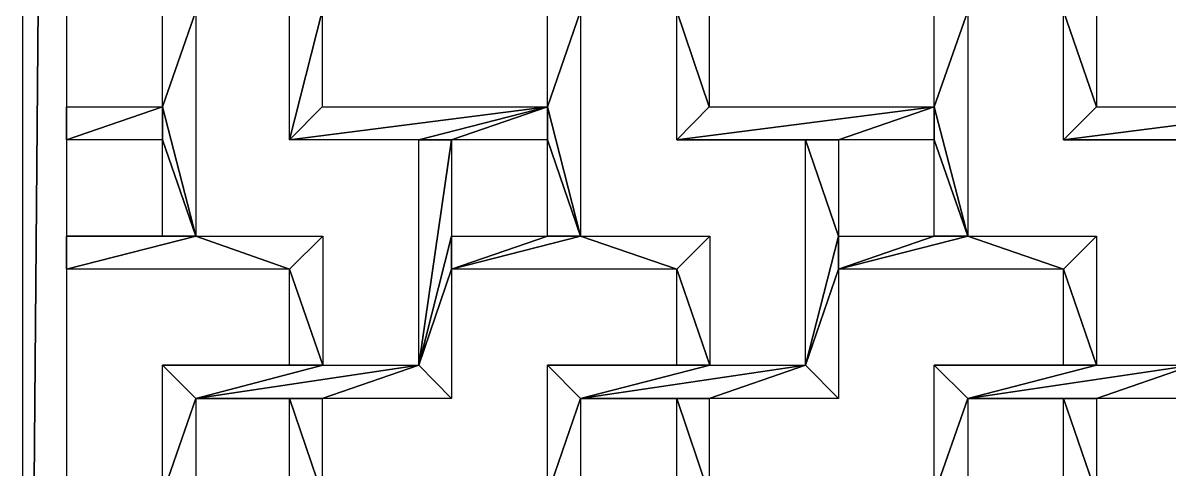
# Model space of a CAD drawing. Header units: centimetres. Extents: x -27.5 to -18.9, y -9.4 to 9.5.
# Drawn here: x -27.497 to -23.354, y -4.494 to -2.883 of the extents above; entities that cross this region are included whole.
import ezdxf

# ---------------------------------------------------------------- set-up
doc = ezdxf.new("R2010")
doc.units = ezdxf.units.CM
doc.header["$MEASUREMENT"] = 0
doc.layers.add('layer 1', color=7, linetype='Continuous')

msp = doc.modelspace()

# ---------------------------------------------------------------- linework, layer by layer
at = {"layer": 'layer 1', "color": 250}
for points in [[(-27.49687, 9.47963), (-27.49687, 9.47963), (-27.49687, -9.3973), (-27.49687, -9.3973), (-27.49687, -9.3973), (-27.49687, -9.3973), (-27.33892, 9.3217), (-27.33892, 9.3217), (-27.33892, 9.3217), (-27.33892, 9.3217), (-27.49687, 9.47963), (-27.49687, 9.47963)], [(-27.49687, 9.47963), (-27.49687, 9.47963), (-27.49687, -9.3973), (-27.49687, -9.3973), (-27.49687, -9.3973), (-27.49687, -9.3973), (-27.33892, 9.3217), (-27.33892, 9.3217), (-27.33892, 9.3217), (-27.33892, 9.3217), (-27.49687, 9.47963), (-27.49687, 9.47963)], [(-27.33892, 9.3217), (-27.33892, 9.3217), (-27.49687, -9.3973), (-27.49687, -9.3973), (-27.49687, -9.3973), (-27.49687, -9.3973), (-27.33892, -9.23937), (-27.33892, -9.23937), (-27.33892, -9.23937), (-27.33892, -9.23937), (-27.33892, 9.3217), (-27.33892, 9.3217)], [(-27.33892, 9.3217), (-27.33892, 9.3217), (-27.49687, -9.3973), (-27.49687, -9.3973), (-27.49687, -9.3973), (-27.49687, -9.3973), (-27.33892, -9.23937), (-27.33892, -9.23937), (-27.33892, -9.23937), (-27.33892, -9.23937), (-27.33892, 9.3217), (-27.33892, 9.3217)], [(-26.99262, -2.71918), (-26.99262, -2.71918), (-26.99262, -3.18648), (-26.99262, -3.18648), (-26.99262, -3.18648), (-26.99262, -3.18648), (-26.87142, -2.84033), (-26.87142, -2.84033), (-26.87142, -2.84033), (-26.87142, -2.84033), (-26.99262, -2.71918), (-26.99262, -2.71918)], [(-26.99262, -2.71918), (-26.99262, -2.71918), (-26.99262, -3.18648), (-26.99262, -3.18648), (-26.99262, -3.18648), (-26.99262, -3.18648), (-26.87142, -2.84033), (-26.87142, -2.84033), (-26.87142, -2.84033), (-26.87142, -2.84033), (-26.99262, -2.71918), (-26.99262, -2.71918)], [(-25.60105, -2.71918), (-25.60105, -2.71918), (-25.60105, -3.18648), (-25.60105, -3.18648), (-25.60105, -3.18648), (-25.60105, -3.18648), (-25.48201, -2.84033), (-25.48201, -2.84033), (-25.48201, -2.84033), (-25.48201, -2.84033), (-25.60105, -2.71918), (-25.60105, -2.71918)], [(-25.60105, -2.71918), (-25.60105, -2.71918), (-25.60105, -3.18648), (-25.60105, -3.18648), (-25.60105, -3.18648), (-25.60105, -3.18648), (-25.48201, -2.84033), (-25.48201, -2.84033), (-25.48201, -2.84033), (-25.48201, -2.84033), (-25.60105, -2.71918), (-25.60105, -2.71918)], [(-24.20296, -2.71918), (-24.20296, -2.71918), (-24.20296, -3.18648), (-24.20296, -3.18648), (-24.20296, -3.18648), (-24.20296, -3.18648), (-24.0818, -2.84033), (-24.0818, -2.84033), (-24.0818, -2.84033), (-24.0818, -2.84033), (-24.20296, -2.71918), (-24.20296, -2.71918)], [(-24.20296, -2.71918), (-24.20296, -2.71918), (-24.20296, -3.18648), (-24.20296, -3.18648), (-24.20296, -3.18648), (-24.20296, -3.18648), (-24.0818, -2.84033), (-24.0818, -2.84033), (-24.0818, -2.84033), (-24.0818, -2.84033), (-24.20296, -2.71918), (-24.20296, -2.71918)], [(-26.87142, -2.84033), (-26.87142, -2.84033), (-26.99262, -3.18648), (-26.99262, -3.18648), (-26.99262, -3.18648), (-26.99262, -3.18648), (-26.87142, -3.65374), (-26.87142, -3.65374), (-26.87142, -3.65374), (-26.87142, -3.65374), (-26.87142, -2.84033), (-26.87142, -2.84033)], [(-26.87142, -2.84033), (-26.87142, -2.84033), (-26.99262, -3.18648), (-26.99262, -3.18648), (-26.99262, -3.18648), (-26.99262, -3.18648), (-26.87142, -3.65374), (-26.87142, -3.65374), (-26.87142, -3.65374), (-26.87142, -3.65374), (-26.87142, -2.84033), (-26.87142, -2.84033)], [(-26.4148, -2.84033), (-26.4148, -2.84033), (-26.5338, -3.30543), (-26.5338, -3.30543), (-26.5338, -3.30543), (-26.5338, -3.30543), (-26.4148, -3.18648), (-26.4148, -3.18648), (-26.4148, -3.18648), (-26.4148, -3.18648), (-26.4148, -2.84033), (-26.4148, -2.84033)], [(-26.4148, -2.84033), (-26.4148, -2.84033), (-26.5338, -3.30543), (-26.5338, -3.30543), (-26.5338, -3.30543), (-26.5338, -3.30543), (-26.4148, -3.18648), (-26.4148, -3.18648), (-26.4148, -3.18648), (-26.4148, -3.18648), (-26.4148, -2.84033), (-26.4148, -2.84033)], [(-26.5338, -2.84033), (-26.5338, -2.84033), (-26.5338, -3.30543), (-26.5338, -3.30543), (-26.5338, -3.30543), (-26.5338, -3.30543), (-26.4148, -2.84033), (-26.4148, -2.84033), (-26.4148, -2.84033), (-26.4148, -2.84033), (-26.5338, -2.84033), (-26.5338, -2.84033)], [(-26.5338, -2.84033), (-26.5338, -2.84033), (-26.5338, -3.30543), (-26.5338, -3.30543), (-26.5338, -3.30543), (-26.5338, -3.30543), (-26.4148, -2.84033), (-26.4148, -2.84033), (-26.4148, -2.84033), (-26.4148, -2.84033), (-26.5338, -2.84033), (-26.5338, -2.84033)], [(-25.48201, -2.84033), (-25.48201, -2.84033), (-25.60105, -3.18648), (-25.60105, -3.18648), (-25.60105, -3.18648), (-25.60105, -3.18648), (-25.48201, -3.65374), (-25.48201, -3.65374), (-25.48201, -3.65374), (-25.48201, -3.65374), (-25.48201, -2.84033), (-25.48201, -2.84033)], [(-25.48201, -2.84033), (-25.48201, -2.84033), (-25.60105, -3.18648), (-25.60105, -3.18648), (-25.60105, -3.18648), (-25.60105, -3.18648), (-25.48201, -3.65374), (-25.48201, -3.65374), (-25.48201, -3.65374), (-25.48201, -3.65374), (-25.48201, -2.84033), (-25.48201, -2.84033)], [(-25.1336, -2.84033), (-25.1336, -2.84033), (-25.1336, -3.30543), (-25.1336, -3.30543), (-25.1336, -3.30543), (-25.1336, -3.30543), (-25.01671, -3.18648), (-25.01671, -3.18648), (-25.01671, -3.18648), (-25.01671, -3.18648), (-25.1336, -2.84033), (-25.1336, -2.84033)], [(-25.1336, -2.84033), (-25.1336, -2.84033), (-25.1336, -3.30543), (-25.1336, -3.30543), (-25.1336, -3.30543), (-25.1336, -3.30543), (-25.01671, -3.18648), (-25.01671, -3.18648), (-25.01671, -3.18648), (-25.01671, -3.18648), (-25.1336, -2.84033), (-25.1336, -2.84033)], [(-25.01671, -2.84033), (-25.01671, -2.84033), (-25.1336, -2.84033), (-25.1336, -2.84033), (-25.1336, -2.84033), (-25.1336, -2.84033), (-25.01671, -3.18648), (-25.01671, -3.18648), (-25.01671, -3.18648), (-25.01671, -3.18648), (-25.01671, -2.84033), (-25.01671, -2.84033)], [(-25.01671, -2.84033), (-25.01671, -2.84033), (-25.1336, -2.84033), (-25.1336, -2.84033), (-25.1336, -2.84033), (-25.1336, -2.84033), (-25.01671, -3.18648), (-25.01671, -3.18648), (-25.01671, -3.18648), (-25.01671, -3.18648), (-25.01671, -2.84033), (-25.01671, -2.84033)], [(-24.0818, -2.84033), (-24.0818, -2.84033), (-24.20296, -3.18648), (-24.20296, -3.18648), (-24.20296, -3.18648), (-24.20296, -3.18648), (-24.0818, -3.65374), (-24.0818, -3.65374), (-24.0818, -3.65374), (-24.0818, -3.65374), (-24.0818, -2.84033), (-24.0818, -2.84033)], [(-24.0818, -2.84033), (-24.0818, -2.84033), (-24.20296, -3.18648), (-24.20296, -3.18648), (-24.20296, -3.18648), (-24.20296, -3.18648), (-24.0818, -3.65374), (-24.0818, -3.65374), (-24.0818, -3.65374), (-24.0818, -3.65374), (-24.0818, -2.84033), (-24.0818, -2.84033)], [(-23.73551, -2.84033), (-23.73551, -2.84033), (-23.73551, -3.30543), (-23.73551, -3.30543), (-23.73551, -3.30543), (-23.73551, -3.30543), (-23.6165, -3.18648), (-23.6165, -3.18648), (-23.6165, -3.18648), (-23.6165, -3.18648), (-23.73551, -2.84033), (-23.73551, -2.84033)], [(-23.73551, -2.84033), (-23.73551, -2.84033), (-23.73551, -3.30543), (-23.73551, -3.30543), (-23.73551, -3.30543), (-23.73551, -3.30543), (-23.6165, -3.18648), (-23.6165, -3.18648), (-23.6165, -3.18648), (-23.6165, -3.18648), (-23.73551, -2.84033), (-23.73551, -2.84033)], [(-23.6165, -2.84033), (-23.6165, -2.84033), (-23.73551, -2.84033), (-23.73551, -2.84033), (-23.73551, -2.84033), (-23.73551, -2.84033), (-23.6165, -3.18648), (-23.6165, -3.18648), (-23.6165, -3.18648), (-23.6165, -3.18648), (-23.6165, -2.84033), (-23.6165, -2.84033)], [(-23.6165, -2.84033), (-23.6165, -2.84033), (-23.73551, -2.84033), (-23.73551, -2.84033), (-23.73551, -2.84033), (-23.73551, -2.84033), (-23.6165, -3.18648), (-23.6165, -3.18648), (-23.6165, -3.18648), (-23.6165, -3.18648), (-23.6165, -2.84033), (-23.6165, -2.84033)], [(-26.99262, -3.18648), (-26.99262, -3.18648), (-27.33892, -3.30543), (-27.33892, -3.30543), (-27.33892, -3.30543), (-27.33892, -3.30543), (-26.99262, -3.30543), (-26.99262, -3.30543), (-26.99262, -3.30543), (-26.99262, -3.30543), (-26.99262, -3.18648), (-26.99262, -3.18648)], [(-26.99262, -3.18648), (-26.99262, -3.18648), (-27.33892, -3.30543), (-27.33892, -3.30543), (-27.33892, -3.30543), (-27.33892, -3.30543), (-26.99262, -3.30543), (-26.99262, -3.30543), (-26.99262, -3.30543), (-26.99262, -3.30543), (-26.99262, -3.18648), (-26.99262, -3.18648)], [(-27.33892, -3.18648), (-27.33892, -3.18648), (-27.33892, -3.30543), (-27.33892, -3.30543), (-27.33892, -3.30543), (-27.33892, -3.30543), (-26.99262, -3.18648), (-26.99262, -3.18648), (-26.99262, -3.18648), (-26.99262, -3.18648), (-27.33892, -3.18648), (-27.33892, -3.18648)], [(-27.33892, -3.18648), (-27.33892, -3.18648), (-27.33892, -3.30543), (-27.33892, -3.30543), (-27.33892, -3.30543), (-27.33892, -3.30543), (-26.99262, -3.18648), (-26.99262, -3.18648), (-26.99262, -3.18648), (-26.99262, -3.18648), (-27.33892, -3.18648), (-27.33892, -3.18648)], [(-26.99262, -3.18648), (-26.99262, -3.18648), (-26.99262, -3.30543), (-26.99262, -3.30543), (-26.99262, -3.30543), (-26.99262, -3.30543), (-26.87142, -3.65374), (-26.87142, -3.65374), (-26.87142, -3.65374), (-26.87142, -3.65374), (-26.99262, -3.18648), (-26.99262, -3.18648)], [(-26.99262, -3.18648), (-26.99262, -3.18648), (-26.99262, -3.30543), (-26.99262, -3.30543), (-26.99262, -3.30543), (-26.99262, -3.30543), (-26.87142, -3.65374), (-26.87142, -3.65374), (-26.87142, -3.65374), (-26.87142, -3.65374), (-26.99262, -3.18648), (-26.99262, -3.18648)], [(-25.60105, -3.18648), (-25.60105, -3.18648), (-26.5338, -3.30543), (-26.5338, -3.30543), (-26.5338, -3.30543), (-26.5338, -3.30543), (-26.06635, -3.30543), (-26.06635, -3.30543), (-26.06635, -3.30543), (-26.06635, -3.30543), (-25.60105, -3.18648), (-25.60105, -3.18648)], [(-25.60105, -3.18648), (-25.60105, -3.18648), (-26.5338, -3.30543), (-26.5338, -3.30543), (-26.5338, -3.30543), (-26.5338, -3.30543), (-26.06635, -3.30543), (-26.06635, -3.30543), (-26.06635, -3.30543), (-26.06635, -3.30543), (-25.60105, -3.18648), (-25.60105, -3.18648)], [(-26.4148, -3.18648), (-26.4148, -3.18648), (-26.5338, -3.30543), (-26.5338, -3.30543), (-26.5338, -3.30543), (-26.5338, -3.30543), (-25.60105, -3.18648), (-25.60105, -3.18648), (-25.60105, -3.18648), (-25.60105, -3.18648), (-26.4148, -3.18648), (-26.4148, -3.18648)], [(-26.4148, -3.18648), (-26.4148, -3.18648), (-26.5338, -3.30543), (-26.5338, -3.30543), (-26.5338, -3.30543), (-26.5338, -3.30543), (-25.60105, -3.18648), (-25.60105, -3.18648), (-25.60105, -3.18648), (-25.60105, -3.18648), (-26.4148, -3.18648), (-26.4148, -3.18648)], [(-25.60105, -3.18648), (-25.60105, -3.18648), (-26.06635, -3.30543), (-26.06635, -3.30543), (-26.06635, -3.30543), (-26.06635, -3.30543), (-25.9473, -3.30543), (-25.9473, -3.30543), (-25.9473, -3.30543), (-25.9473, -3.30543), (-25.60105, -3.18648), (-25.60105, -3.18648)], [(-25.60105, -3.18648), (-25.60105, -3.18648), (-26.06635, -3.30543), (-26.06635, -3.30543), (-26.06635, -3.30543), (-26.06635, -3.30543), (-25.9473, -3.30543), (-25.9473, -3.30543), (-25.9473, -3.30543), (-25.9473, -3.30543), (-25.60105, -3.18648), (-25.60105, -3.18648)], [(-25.60105, -3.18648), (-25.60105, -3.18648), (-25.9473, -3.30543), (-25.9473, -3.30543), (-25.9473, -3.30543), (-25.9473, -3.30543), (-25.60105, -3.30543), (-25.60105, -3.30543), (-25.60105, -3.30543), (-25.60105, -3.30543), (-25.60105, -3.18648), (-25.60105, -3.18648)], [(-25.60105, -3.18648), (-25.60105, -3.18648), (-25.9473, -3.30543), (-25.9473, -3.30543), (-25.9473, -3.30543), (-25.9473, -3.30543), (-25.60105, -3.30543), (-25.60105, -3.30543), (-25.60105, -3.30543), (-25.60105, -3.30543), (-25.60105, -3.18648), (-25.60105, -3.18648)], [(-25.60105, -3.18648), (-25.60105, -3.18648), (-25.60105, -3.30543), (-25.60105, -3.30543), (-25.60105, -3.30543), (-25.60105, -3.30543), (-25.48201, -3.65374), (-25.48201, -3.65374), (-25.48201, -3.65374), (-25.48201, -3.65374), (-25.60105, -3.18648), (-25.60105, -3.18648)], [(-25.60105, -3.18648), (-25.60105, -3.18648), (-25.60105, -3.30543), (-25.60105, -3.30543), (-25.60105, -3.30543), (-25.60105, -3.30543), (-25.48201, -3.65374), (-25.48201, -3.65374), (-25.48201, -3.65374), (-25.48201, -3.65374), (-25.60105, -3.18648), (-25.60105, -3.18648)], [(-24.20296, -3.18648), (-24.20296, -3.18648), (-25.1336, -3.30543), (-25.1336, -3.30543), (-25.1336, -3.30543), (-25.1336, -3.30543), (-24.54926, -3.30543), (-24.54926, -3.30543), (-24.54926, -3.30543), (-24.54926, -3.30543), (-24.20296, -3.18648), (-24.20296, -3.18648)], [(-24.20296, -3.18648), (-24.20296, -3.18648), (-25.1336, -3.30543), (-25.1336, -3.30543), (-25.1336, -3.30543), (-25.1336, -3.30543), (-24.54926, -3.30543), (-24.54926, -3.30543), (-24.54926, -3.30543), (-24.54926, -3.30543), (-24.20296, -3.18648), (-24.20296, -3.18648)], [(-25.01671, -3.18648), (-25.01671, -3.18648), (-25.1336, -3.30543), (-25.1336, -3.30543), (-25.1336, -3.30543), (-25.1336, -3.30543), (-24.20296, -3.18648), (-24.20296, -3.18648), (-24.20296, -3.18648), (-24.20296, -3.18648), (-25.01671, -3.18648), (-25.01671, -3.18648)], [(-25.01671, -3.18648), (-25.01671, -3.18648), (-25.1336, -3.30543), (-25.1336, -3.30543), (-25.1336, -3.30543), (-25.1336, -3.30543), (-24.20296, -3.18648), (-24.20296, -3.18648), (-24.20296, -3.18648), (-24.20296, -3.18648), (-25.01671, -3.18648), (-25.01671, -3.18648)], [(-24.20296, -3.18648), (-24.20296, -3.18648), (-24.54926, -3.30543), (-24.54926, -3.30543), (-24.54926, -3.30543), (-24.54926, -3.30543), (-24.20296, -3.30543), (-24.20296, -3.30543), (-24.20296, -3.30543), (-24.20296, -3.30543), (-24.20296, -3.18648), (-24.20296, -3.18648)], [(-24.20296, -3.18648), (-24.20296, -3.18648), (-24.54926, -3.30543), (-24.54926, -3.30543), (-24.54926, -3.30543), (-24.54926, -3.30543), (-24.20296, -3.30543), (-24.20296, -3.30543), (-24.20296, -3.30543), (-24.20296, -3.30543), (-24.20296, -3.18648), (-24.20296, -3.18648)], [(-24.20296, -3.18648), (-24.20296, -3.18648), (-24.20296, -3.30543), (-24.20296, -3.30543), (-24.20296, -3.30543), (-24.20296, -3.30543), (-24.0818, -3.65374), (-24.0818, -3.65374), (-24.0818, -3.65374), (-24.0818, -3.65374), (-24.20296, -3.18648), (-24.20296, -3.18648)], [(-24.20296, -3.18648), (-24.20296, -3.18648), (-24.20296, -3.30543), (-24.20296, -3.30543), (-24.20296, -3.30543), (-24.20296, -3.30543), (-24.0818, -3.65374), (-24.0818, -3.65374), (-24.0818, -3.65374), (-24.0818, -3.65374), (-24.20296, -3.18648), (-24.20296, -3.18648)], [(-22.80275, -3.18648), (-22.80275, -3.18648), (-23.73551, -3.30543), (-23.73551, -3.30543), (-23.73551, -3.30543), (-23.73551, -3.30543), (-23.15117, -3.30543), (-23.15117, -3.30543), (-23.15117, -3.30543), (-23.15117, -3.30543), (-22.80275, -3.18648), (-22.80275, -3.18648)], [(-22.80275, -3.18648), (-22.80275, -3.18648), (-23.73551, -3.30543), (-23.73551, -3.30543), (-23.73551, -3.30543), (-23.73551, -3.30543), (-23.15117, -3.30543), (-23.15117, -3.30543), (-23.15117, -3.30543), (-23.15117, -3.30543), (-22.80275, -3.18648), (-22.80275, -3.18648)], [(-23.6165, -3.18648), (-23.6165, -3.18648), (-23.73551, -3.30543), (-23.73551, -3.30543), (-23.73551, -3.30543), (-23.73551, -3.30543), (-22.80275, -3.18648), (-22.80275, -3.18648), (-22.80275, -3.18648), (-22.80275, -3.18648), (-23.6165, -3.18648), (-23.6165, -3.18648)], [(-23.6165, -3.18648), (-23.6165, -3.18648), (-23.73551, -3.30543), (-23.73551, -3.30543), (-23.73551, -3.30543), (-23.73551, -3.30543), (-22.80275, -3.18648), (-22.80275, -3.18648), (-22.80275, -3.18648), (-22.80275, -3.18648), (-23.6165, -3.18648), (-23.6165, -3.18648)], [(-26.99262, -3.30543), (-26.99262, -3.30543), (-26.99262, -3.65374), (-26.99262, -3.65374), (-26.99262, -3.65374), (-26.99262, -3.65374), (-26.87142, -3.65374), (-26.87142, -3.65374), (-26.87142, -3.65374), (-26.87142, -3.65374), (-26.99262, -3.30543), (-26.99262, -3.30543)], [(-26.99262, -3.30543), (-26.99262, -3.30543), (-26.99262, -3.65374), (-26.99262, -3.65374), (-26.99262, -3.65374), (-26.99262, -3.65374), (-26.87142, -3.65374), (-26.87142, -3.65374), (-26.87142, -3.65374), (-26.87142, -3.65374), (-26.99262, -3.30543), (-26.99262, -3.30543)], [(-25.9473, -3.30543), (-25.9473, -3.30543), (-26.06635, -4.11884), (-26.06635, -4.11884), (-26.06635, -4.11884), (-26.06635, -4.11884), (-25.9473, -3.65374), (-25.9473, -3.65374), (-25.9473, -3.65374), (-25.9473, -3.65374), (-25.9473, -3.30543), (-25.9473, -3.30543)], [(-25.9473, -3.30543), (-25.9473, -3.30543), (-26.06635, -4.11884), (-26.06635, -4.11884), (-26.06635, -4.11884), (-26.06635, -4.11884), (-25.9473, -3.65374), (-25.9473, -3.65374), (-25.9473, -3.65374), (-25.9473, -3.65374), (-25.9473, -3.30543), (-25.9473, -3.30543)], [(-26.06635, -3.30543), (-26.06635, -3.30543), (-26.06635, -4.11884), (-26.06635, -4.11884), (-26.06635, -4.11884), (-26.06635, -4.11884), (-25.9473, -3.30543), (-25.9473, -3.30543), (-25.9473, -3.30543), (-25.9473, -3.30543), (-26.06635, -3.30543), (-26.06635, -3.30543)], [(-26.06635, -3.30543), (-26.06635, -3.30543), (-26.06635, -4.11884), (-26.06635, -4.11884), (-26.06635, -4.11884), (-26.06635, -4.11884), (-25.9473, -3.30543), (-25.9473, -3.30543), (-25.9473, -3.30543), (-25.9473, -3.30543), (-26.06635, -3.30543), (-26.06635, -3.30543)], [(-25.60105, -3.30543), (-25.60105, -3.30543), (-25.60105, -3.65374), (-25.60105, -3.65374), (-25.60105, -3.65374), (-25.60105, -3.65374), (-25.48201, -3.65374), (-25.48201, -3.65374), (-25.48201, -3.65374), (-25.48201, -3.65374), (-25.60105, -3.30543), (-25.60105, -3.30543)], [(-25.60105, -3.30543), (-25.60105, -3.30543), (-25.60105, -3.65374), (-25.60105, -3.65374), (-25.60105, -3.65374), (-25.60105, -3.65374), (-25.48201, -3.65374), (-25.48201, -3.65374), (-25.48201, -3.65374), (-25.48201, -3.65374), (-25.60105, -3.30543), (-25.60105, -3.30543)], [(-24.54926, -3.30543), (-24.54926, -3.30543), (-25.1336, -3.30543), (-25.1336, -3.30543), (-25.1336, -3.30543), (-25.1336, -3.30543), (-24.6683, -3.30543), (-24.6683, -3.30543), (-24.6683, -3.30543), (-24.6683, -3.30543), (-24.54926, -3.30543), (-24.54926, -3.30543)], [(-24.54926, -3.30543), (-24.54926, -3.30543), (-25.1336, -3.30543), (-25.1336, -3.30543), (-25.1336, -3.30543), (-25.1336, -3.30543), (-24.6683, -3.30543), (-24.6683, -3.30543), (-24.6683, -3.30543), (-24.6683, -3.30543), (-24.54926, -3.30543), (-24.54926, -3.30543)], [(-24.6683, -3.30543), (-24.6683, -3.30543), (-24.6683, -4.11884), (-24.6683, -4.11884), (-24.6683, -4.11884), (-24.6683, -4.11884), (-24.54926, -3.65374), (-24.54926, -3.65374), (-24.54926, -3.65374), (-24.54926, -3.65374), (-24.6683, -3.30543), (-24.6683, -3.30543)], [(-24.6683, -3.30543), (-24.6683, -3.30543), (-24.6683, -4.11884), (-24.6683, -4.11884), (-24.6683, -4.11884), (-24.6683, -4.11884), (-24.54926, -3.65374), (-24.54926, -3.65374), (-24.54926, -3.65374), (-24.54926, -3.65374), (-24.6683, -3.30543), (-24.6683, -3.30543)], [(-24.54926, -3.30543), (-24.54926, -3.30543), (-24.6683, -3.30543), (-24.6683, -3.30543), (-24.6683, -3.30543), (-24.6683, -3.30543), (-24.54926, -3.65374), (-24.54926, -3.65374), (-24.54926, -3.65374), (-24.54926, -3.65374), (-24.54926, -3.30543), (-24.54926, -3.30543)], [(-24.54926, -3.30543), (-24.54926, -3.30543), (-24.6683, -3.30543), (-24.6683, -3.30543), (-24.6683, -3.30543), (-24.6683, -3.30543), (-24.54926, -3.65374), (-24.54926, -3.65374), (-24.54926, -3.65374), (-24.54926, -3.65374), (-24.54926, -3.30543), (-24.54926, -3.30543)], [(-24.20296, -3.30543), (-24.20296, -3.30543), (-24.20296, -3.65374), (-24.20296, -3.65374), (-24.20296, -3.65374), (-24.20296, -3.65374), (-24.0818, -3.65374), (-24.0818, -3.65374), (-24.0818, -3.65374), (-24.0818, -3.65374), (-24.20296, -3.30543), (-24.20296, -3.30543)], [(-24.20296, -3.30543), (-24.20296, -3.30543), (-24.20296, -3.65374), (-24.20296, -3.65374), (-24.20296, -3.65374), (-24.20296, -3.65374), (-24.0818, -3.65374), (-24.0818, -3.65374), (-24.0818, -3.65374), (-24.0818, -3.65374), (-24.20296, -3.30543), (-24.20296, -3.30543)], [(-23.15117, -3.30543), (-23.15117, -3.30543), (-23.73551, -3.30543), (-23.73551, -3.30543), (-23.73551, -3.30543), (-23.73551, -3.30543), (-23.26805, -3.30543), (-23.26805, -3.30543), (-23.26805, -3.30543), (-23.26805, -3.30543), (-23.15117, -3.30543), (-23.15117, -3.30543)], [(-23.15117, -3.30543), (-23.15117, -3.30543), (-23.73551, -3.30543), (-23.73551, -3.30543), (-23.73551, -3.30543), (-23.73551, -3.30543), (-23.26805, -3.30543), (-23.26805, -3.30543), (-23.26805, -3.30543), (-23.26805, -3.30543), (-23.15117, -3.30543), (-23.15117, -3.30543)], [(-26.87142, -3.65374), (-26.87142, -3.65374), (-27.33892, -3.77273), (-27.33892, -3.77273), (-27.33892, -3.77273), (-27.33892, -3.77273), (-26.5338, -3.77273), (-26.5338, -3.77273), (-26.5338, -3.77273), (-26.5338, -3.77273), (-26.87142, -3.65374), (-26.87142, -3.65374)], [(-26.87142, -3.65374), (-26.87142, -3.65374), (-27.33892, -3.77273), (-27.33892, -3.77273), (-27.33892, -3.77273), (-27.33892, -3.77273), (-26.5338, -3.77273), (-26.5338, -3.77273), (-26.5338, -3.77273), (-26.5338, -3.77273), (-26.87142, -3.65374), (-26.87142, -3.65374)], [(-27.33892, -3.65374), (-27.33892, -3.65374), (-27.33892, -3.77273), (-27.33892, -3.77273), (-27.33892, -3.77273), (-27.33892, -3.77273), (-26.87142, -3.65374), (-26.87142, -3.65374), (-26.87142, -3.65374), (-26.87142, -3.65374), (-27.33892, -3.65374), (-27.33892, -3.65374)], [(-27.33892, -3.65374), (-27.33892, -3.65374), (-27.33892, -3.77273), (-27.33892, -3.77273), (-27.33892, -3.77273), (-27.33892, -3.77273), (-26.87142, -3.65374), (-26.87142, -3.65374), (-26.87142, -3.65374), (-26.87142, -3.65374), (-27.33892, -3.65374), (-27.33892, -3.65374)], [(-26.87142, -3.65374), (-26.87142, -3.65374), (-26.99262, -3.65374), (-26.99262, -3.65374), (-26.99262, -3.65374), (-26.99262, -3.65374), (-27.33892, -3.65374), (-27.33892, -3.65374), (-27.33892, -3.65374), (-27.33892, -3.65374), (-26.87142, -3.65374), (-26.87142, -3.65374)], [(-26.87142, -3.65374), (-26.87142, -3.65374), (-26.99262, -3.65374), (-26.99262, -3.65374), (-26.99262, -3.65374), (-26.99262, -3.65374), (-27.33892, -3.65374), (-27.33892, -3.65374), (-27.33892, -3.65374), (-27.33892, -3.65374), (-26.87142, -3.65374), (-26.87142, -3.65374)], [(-26.87142, -3.65374), (-26.87142, -3.65374), (-26.5338, -3.77273), (-26.5338, -3.77273), (-26.5338, -3.77273), (-26.5338, -3.77273), (-26.41264, -3.65374), (-26.41264, -3.65374), (-26.41264, -3.65374), (-26.41264, -3.65374), (-26.87142, -3.65374), (-26.87142, -3.65374)], [(-26.87142, -3.65374), (-26.87142, -3.65374), (-26.5338, -3.77273), (-26.5338, -3.77273), (-26.5338, -3.77273), (-26.5338, -3.77273), (-26.41264, -3.65374), (-26.41264, -3.65374), (-26.41264, -3.65374), (-26.41264, -3.65374), (-26.87142, -3.65374), (-26.87142, -3.65374)], [(-26.41264, -3.65374), (-26.41264, -3.65374), (-26.5338, -3.77273), (-26.5338, -3.77273), (-26.5338, -3.77273), (-26.5338, -3.77273), (-26.41264, -4.11884), (-26.41264, -4.11884), (-26.41264, -4.11884), (-26.41264, -4.11884), (-26.41264, -3.65374), (-26.41264, -3.65374)], [(-26.41264, -3.65374), (-26.41264, -3.65374), (-26.5338, -3.77273), (-26.5338, -3.77273), (-26.5338, -3.77273), (-26.5338, -3.77273), (-26.41264, -4.11884), (-26.41264, -4.11884), (-26.41264, -4.11884), (-26.41264, -4.11884), (-26.41264, -3.65374), (-26.41264, -3.65374)], [(-25.9473, -3.65374), (-25.9473, -3.65374), (-26.06635, -4.11884), (-26.06635, -4.11884), (-26.06635, -4.11884), (-26.06635, -4.11884), (-25.9473, -3.77273), (-25.9473, -3.77273), (-25.9473, -3.77273), (-25.9473, -3.77273), (-25.9473, -3.65374), (-25.9473, -3.65374)], [(-25.9473, -3.65374), (-25.9473, -3.65374), (-26.06635, -4.11884), (-26.06635, -4.11884), (-26.06635, -4.11884), (-26.06635, -4.11884), (-25.9473, -3.77273), (-25.9473, -3.77273), (-25.9473, -3.77273), (-25.9473, -3.77273), (-25.9473, -3.65374), (-25.9473, -3.65374)], [(-25.48201, -3.65374), (-25.48201, -3.65374), (-25.9473, -3.77273), (-25.9473, -3.77273), (-25.9473, -3.77273), (-25.9473, -3.77273), (-25.1336, -3.77273), (-25.1336, -3.77273), (-25.1336, -3.77273), (-25.1336, -3.77273), (-25.48201, -3.65374), (-25.48201, -3.65374)], [(-25.48201, -3.65374), (-25.48201, -3.65374), (-25.9473, -3.77273), (-25.9473, -3.77273), (-25.9473, -3.77273), (-25.9473, -3.77273), (-25.1336, -3.77273), (-25.1336, -3.77273), (-25.1336, -3.77273), (-25.1336, -3.77273), (-25.48201, -3.65374), (-25.48201, -3.65374)], [(-25.60105, -3.65374), (-25.60105, -3.65374), (-25.9473, -3.77273), (-25.9473, -3.77273), (-25.9473, -3.77273), (-25.9473, -3.77273), (-25.48201, -3.65374), (-25.48201, -3.65374), (-25.48201, -3.65374), (-25.48201, -3.65374), (-25.60105, -3.65374), (-25.60105, -3.65374)], [(-25.60105, -3.65374), (-25.60105, -3.65374), (-25.9473, -3.77273), (-25.9473, -3.77273), (-25.9473, -3.77273), (-25.9473, -3.77273), (-25.48201, -3.65374), (-25.48201, -3.65374), (-25.48201, -3.65374), (-25.48201, -3.65374), (-25.60105, -3.65374), (-25.60105, -3.65374)], [(-25.9473, -3.77273), (-25.9473, -3.77273), (-25.60105, -3.65374), (-25.60105, -3.65374), (-25.60105, -3.65374), (-25.60105, -3.65374), (-25.9473, -3.65374), (-25.9473, -3.65374), (-25.9473, -3.65374), (-25.9473, -3.65374), (-25.9473, -3.77273), (-25.9473, -3.77273)], [(-25.9473, -3.77273), (-25.9473, -3.77273), (-25.60105, -3.65374), (-25.60105, -3.65374), (-25.60105, -3.65374), (-25.60105, -3.65374), (-25.9473, -3.65374), (-25.9473, -3.65374), (-25.9473, -3.65374), (-25.9473, -3.65374), (-25.9473, -3.77273), (-25.9473, -3.77273)], [(-25.48201, -3.65374), (-25.48201, -3.65374), (-25.1336, -3.77273), (-25.1336, -3.77273), (-25.1336, -3.77273), (-25.1336, -3.77273), (-25.01455, -3.65374), (-25.01455, -3.65374), (-25.01455, -3.65374), (-25.01455, -3.65374), (-25.48201, -3.65374), (-25.48201, -3.65374)], [(-25.48201, -3.65374), (-25.48201, -3.65374), (-25.1336, -3.77273), (-25.1336, -3.77273), (-25.1336, -3.77273), (-25.1336, -3.77273), (-25.01455, -3.65374), (-25.01455, -3.65374), (-25.01455, -3.65374), (-25.01455, -3.65374), (-25.48201, -3.65374), (-25.48201, -3.65374)], [(-25.01455, -3.65374), (-25.01455, -3.65374), (-25.1336, -3.77273), (-25.1336, -3.77273), (-25.1336, -3.77273), (-25.1336, -3.77273), (-25.01455, -4.11884), (-25.01455, -4.11884), (-25.01455, -4.11884), (-25.01455, -4.11884), (-25.01455, -3.65374), (-25.01455, -3.65374)], [(-25.01455, -3.65374), (-25.01455, -3.65374), (-25.1336, -3.77273), (-25.1336, -3.77273), (-25.1336, -3.77273), (-25.1336, -3.77273), (-25.01455, -4.11884), (-25.01455, -4.11884), (-25.01455, -4.11884), (-25.01455, -4.11884), (-25.01455, -3.65374), (-25.01455, -3.65374)], [(-24.54926, -3.65374), (-24.54926, -3.65374), (-24.6683, -4.11884), (-24.6683, -4.11884), (-24.6683, -4.11884), (-24.6683, -4.11884), (-24.54926, -3.77273), (-24.54926, -3.77273), (-24.54926, -3.77273), (-24.54926, -3.77273), (-24.54926, -3.65374), (-24.54926, -3.65374)], [(-24.54926, -3.65374), (-24.54926, -3.65374), (-24.6683, -4.11884), (-24.6683, -4.11884), (-24.6683, -4.11884), (-24.6683, -4.11884), (-24.54926, -3.77273), (-24.54926, -3.77273), (-24.54926, -3.77273), (-24.54926, -3.77273), (-24.54926, -3.65374), (-24.54926, -3.65374)], [(-24.0818, -3.65374), (-24.0818, -3.65374), (-24.54926, -3.77273), (-24.54926, -3.77273), (-24.54926, -3.77273), (-24.54926, -3.77273), (-23.73551, -3.77273), (-23.73551, -3.77273), (-23.73551, -3.77273), (-23.73551, -3.77273), (-24.0818, -3.65374), (-24.0818, -3.65374)], [(-24.0818, -3.65374), (-24.0818, -3.65374), (-24.54926, -3.77273), (-24.54926, -3.77273), (-24.54926, -3.77273), (-24.54926, -3.77273), (-23.73551, -3.77273), (-23.73551, -3.77273), (-23.73551, -3.77273), (-23.73551, -3.77273), (-24.0818, -3.65374), (-24.0818, -3.65374)], [(-24.20296, -3.65374), (-24.20296, -3.65374), (-24.54926, -3.77273), (-24.54926, -3.77273), (-24.54926, -3.77273), (-24.54926, -3.77273), (-24.0818, -3.65374), (-24.0818, -3.65374), (-24.0818, -3.65374), (-24.0818, -3.65374), (-24.20296, -3.65374), (-24.20296, -3.65374)], [(-24.20296, -3.65374), (-24.20296, -3.65374), (-24.54926, -3.77273), (-24.54926, -3.77273), (-24.54926, -3.77273), (-24.54926, -3.77273), (-24.0818, -3.65374), (-24.0818, -3.65374), (-24.0818, -3.65374), (-24.0818, -3.65374), (-24.20296, -3.65374), (-24.20296, -3.65374)], [(-24.54926, -3.77273), (-24.54926, -3.77273), (-24.20296, -3.65374), (-24.20296, -3.65374), (-24.20296, -3.65374), (-24.20296, -3.65374), (-24.54926, -3.65374), (-24.54926, -3.65374), (-24.54926, -3.65374), (-24.54926, -3.65374), (-24.54926, -3.77273), (-24.54926, -3.77273)], [(-24.54926, -3.77273), (-24.54926, -3.77273), (-24.20296, -3.65374), (-24.20296, -3.65374), (-24.20296, -3.65374), (-24.20296, -3.65374), (-24.54926, -3.65374), (-24.54926, -3.65374), (-24.54926, -3.65374), (-24.54926, -3.65374), (-24.54926, -3.77273), (-24.54926, -3.77273)], [(-24.0818, -3.65374), (-24.0818, -3.65374), (-23.73551, -3.77273), (-23.73551, -3.77273), (-23.73551, -3.77273), (-23.73551, -3.77273), (-23.6165, -3.65374), (-23.6165, -3.65374), (-23.6165, -3.65374), (-23.6165, -3.65374), (-24.0818, -3.65374), (-24.0818, -3.65374)], [(-24.0818, -3.65374), (-24.0818, -3.65374), (-23.73551, -3.77273), (-23.73551, -3.77273), (-23.73551, -3.77273), (-23.73551, -3.77273), (-23.6165, -3.65374), (-23.6165, -3.65374), (-23.6165, -3.65374), (-23.6165, -3.65374), (-24.0818, -3.65374), (-24.0818, -3.65374)], [(-23.6165, -3.65374), (-23.6165, -3.65374), (-23.73551, -3.77273), (-23.73551, -3.77273), (-23.73551, -3.77273), (-23.73551, -3.77273), (-23.6165, -4.11884), (-23.6165, -4.11884), (-23.6165, -4.11884), (-23.6165, -4.11884), (-23.6165, -3.65374), (-23.6165, -3.65374)], [(-23.6165, -3.65374), (-23.6165, -3.65374), (-23.73551, -3.77273), (-23.73551, -3.77273), (-23.73551, -3.77273), (-23.73551, -3.77273), (-23.6165, -4.11884), (-23.6165, -4.11884), (-23.6165, -4.11884), (-23.6165, -4.11884), (-23.6165, -3.65374), (-23.6165, -3.65374)], [(-26.5338, -3.77273), (-26.5338, -3.77273), (-26.5338, -4.11884), (-26.5338, -4.11884), (-26.5338, -4.11884), (-26.5338, -4.11884), (-26.41264, -4.11884), (-26.41264, -4.11884), (-26.41264, -4.11884), (-26.41264, -4.11884), (-26.5338, -3.77273), (-26.5338, -3.77273)], [(-26.5338, -3.77273), (-26.5338, -3.77273), (-26.5338, -4.11884), (-26.5338, -4.11884), (-26.5338, -4.11884), (-26.5338, -4.11884), (-26.41264, -4.11884), (-26.41264, -4.11884), (-26.41264, -4.11884), (-26.41264, -4.11884), (-26.5338, -3.77273), (-26.5338, -3.77273)], [(-25.9473, -3.77273), (-25.9473, -3.77273), (-26.06635, -4.11884), (-26.06635, -4.11884), (-26.06635, -4.11884), (-26.06635, -4.11884), (-25.9473, -4.23999), (-25.9473, -4.23999), (-25.9473, -4.23999), (-25.9473, -4.23999), (-25.9473, -3.77273), (-25.9473, -3.77273)], [(-25.9473, -3.77273), (-25.9473, -3.77273), (-26.06635, -4.11884), (-26.06635, -4.11884), (-26.06635, -4.11884), (-26.06635, -4.11884), (-25.9473, -4.23999), (-25.9473, -4.23999), (-25.9473, -4.23999), (-25.9473, -4.23999), (-25.9473, -3.77273), (-25.9473, -3.77273)], [(-25.1336, -3.77273), (-25.1336, -3.77273), (-25.1336, -4.11884), (-25.1336, -4.11884), (-25.1336, -4.11884), (-25.1336, -4.11884), (-25.01455, -4.11884), (-25.01455, -4.11884), (-25.01455, -4.11884), (-25.01455, -4.11884), (-25.1336, -3.77273), (-25.1336, -3.77273)], [(-25.1336, -3.77273), (-25.1336, -3.77273), (-25.1336, -4.11884), (-25.1336, -4.11884), (-25.1336, -4.11884), (-25.1336, -4.11884), (-25.01455, -4.11884), (-25.01455, -4.11884), (-25.01455, -4.11884), (-25.01455, -4.11884), (-25.1336, -3.77273), (-25.1336, -3.77273)], [(-24.54926, -3.77273), (-24.54926, -3.77273), (-24.6683, -4.11884), (-24.6683, -4.11884), (-24.6683, -4.11884), (-24.6683, -4.11884), (-24.54926, -4.23999), (-24.54926, -4.23999), (-24.54926, -4.23999), (-24.54926, -4.23999), (-24.54926, -3.77273), (-24.54926, -3.77273)], [(-24.54926, -3.77273), (-24.54926, -3.77273), (-24.6683, -4.11884), (-24.6683, -4.11884), (-24.6683, -4.11884), (-24.6683, -4.11884), (-24.54926, -4.23999), (-24.54926, -4.23999), (-24.54926, -4.23999), (-24.54926, -4.23999), (-24.54926, -3.77273), (-24.54926, -3.77273)], [(-23.73551, -3.77273), (-23.73551, -3.77273), (-23.73551, -4.11884), (-23.73551, -4.11884), (-23.73551, -4.11884), (-23.73551, -4.11884), (-23.6165, -4.11884), (-23.6165, -4.11884), (-23.6165, -4.11884), (-23.6165, -4.11884), (-23.73551, -3.77273), (-23.73551, -3.77273)], [(-23.73551, -3.77273), (-23.73551, -3.77273), (-23.73551, -4.11884), (-23.73551, -4.11884), (-23.73551, -4.11884), (-23.73551, -4.11884), (-23.6165, -4.11884), (-23.6165, -4.11884), (-23.6165, -4.11884), (-23.6165, -4.11884), (-23.73551, -3.77273), (-23.73551, -3.77273)], [(-26.99262, -4.11884), (-26.99262, -4.11884), (-26.87142, -4.23999), (-26.87142, -4.23999), (-26.87142, -4.23999), (-26.87142, -4.23999), (-26.41264, -4.11884), (-26.41264, -4.11884), (-26.41264, -4.11884), (-26.41264, -4.11884), (-26.99262, -4.11884), (-26.99262, -4.11884)], [(-26.99262, -4.11884), (-26.99262, -4.11884), (-26.87142, -4.23999), (-26.87142, -4.23999), (-26.87142, -4.23999), (-26.87142, -4.23999), (-26.41264, -4.11884), (-26.41264, -4.11884), (-26.41264, -4.11884), (-26.41264, -4.11884), (-26.99262, -4.11884), (-26.99262, -4.11884)], [(-26.99262, -4.11884), (-26.99262, -4.11884), (-26.99262, -4.5861), (-26.99262, -4.5861), (-26.99262, -4.5861), (-26.99262, -4.5861), (-26.87142, -4.23999), (-26.87142, -4.23999), (-26.87142, -4.23999), (-26.87142, -4.23999), (-26.99262, -4.11884), (-26.99262, -4.11884)], [(-26.99262, -4.11884), (-26.99262, -4.11884), (-26.99262, -4.5861), (-26.99262, -4.5861), (-26.99262, -4.5861), (-26.99262, -4.5861), (-26.87142, -4.23999), (-26.87142, -4.23999), (-26.87142, -4.23999), (-26.87142, -4.23999), (-26.99262, -4.11884), (-26.99262, -4.11884)], [(-26.41264, -4.11884), (-26.41264, -4.11884), (-26.5338, -4.11884), (-26.5338, -4.11884), (-26.5338, -4.11884), (-26.5338, -4.11884), (-26.99262, -4.11884), (-26.99262, -4.11884), (-26.99262, -4.11884), (-26.99262, -4.11884), (-26.41264, -4.11884), (-26.41264, -4.11884)], [(-26.41264, -4.11884), (-26.41264, -4.11884), (-26.5338, -4.11884), (-26.5338, -4.11884), (-26.5338, -4.11884), (-26.5338, -4.11884), (-26.99262, -4.11884), (-26.99262, -4.11884), (-26.99262, -4.11884), (-26.99262, -4.11884), (-26.41264, -4.11884), (-26.41264, -4.11884)], [(-26.87142, -4.23999), (-26.87142, -4.23999), (-26.06635, -4.11884), (-26.06635, -4.11884), (-26.06635, -4.11884), (-26.06635, -4.11884), (-26.41264, -4.11884), (-26.41264, -4.11884), (-26.41264, -4.11884), (-26.41264, -4.11884), (-26.87142, -4.23999), (-26.87142, -4.23999)], [(-26.87142, -4.23999), (-26.87142, -4.23999), (-26.06635, -4.11884), (-26.06635, -4.11884), (-26.06635, -4.11884), (-26.06635, -4.11884), (-26.41264, -4.11884), (-26.41264, -4.11884), (-26.41264, -4.11884), (-26.41264, -4.11884), (-26.87142, -4.23999), (-26.87142, -4.23999)], [(-26.06635, -4.11884), (-26.06635, -4.11884), (-26.87142, -4.23999), (-26.87142, -4.23999), (-26.87142, -4.23999), (-26.87142, -4.23999), (-26.4148, -4.23999), (-26.4148, -4.23999), (-26.4148, -4.23999), (-26.4148, -4.23999), (-26.06635, -4.11884), (-26.06635, -4.11884)], [(-26.06635, -4.11884), (-26.06635, -4.11884), (-26.87142, -4.23999), (-26.87142, -4.23999), (-26.87142, -4.23999), (-26.87142, -4.23999), (-26.4148, -4.23999), (-26.4148, -4.23999), (-26.4148, -4.23999), (-26.4148, -4.23999), (-26.06635, -4.11884), (-26.06635, -4.11884)], [(-26.06635, -4.11884), (-26.06635, -4.11884), (-26.4148, -4.23999), (-26.4148, -4.23999), (-26.4148, -4.23999), (-26.4148, -4.23999), (-25.9473, -4.23999), (-25.9473, -4.23999), (-25.9473, -4.23999), (-25.9473, -4.23999), (-26.06635, -4.11884), (-26.06635, -4.11884)], [(-26.06635, -4.11884), (-26.06635, -4.11884), (-26.4148, -4.23999), (-26.4148, -4.23999), (-26.4148, -4.23999), (-26.4148, -4.23999), (-25.9473, -4.23999), (-25.9473, -4.23999), (-25.9473, -4.23999), (-25.9473, -4.23999), (-26.06635, -4.11884), (-26.06635, -4.11884)], [(-25.60105, -4.11884), (-25.60105, -4.11884), (-25.48201, -4.23999), (-25.48201, -4.23999), (-25.48201, -4.23999), (-25.48201, -4.23999), (-25.01455, -4.11884), (-25.01455, -4.11884), (-25.01455, -4.11884), (-25.01455, -4.11884), (-25.60105, -4.11884), (-25.60105, -4.11884)], [(-25.60105, -4.11884), (-25.60105, -4.11884), (-25.48201, -4.23999), (-25.48201, -4.23999), (-25.48201, -4.23999), (-25.48201, -4.23999), (-25.01455, -4.11884), (-25.01455, -4.11884), (-25.01455, -4.11884), (-25.01455, -4.11884), (-25.60105, -4.11884), (-25.60105, -4.11884)], [(-25.60105, -4.11884), (-25.60105, -4.11884), (-25.60105, -4.5861), (-25.60105, -4.5861), (-25.60105, -4.5861), (-25.60105, -4.5861), (-25.48201, -4.23999), (-25.48201, -4.23999), (-25.48201, -4.23999), (-25.48201, -4.23999), (-25.60105, -4.11884), (-25.60105, -4.11884)], [(-25.60105, -4.11884), (-25.60105, -4.11884), (-25.60105, -4.5861), (-25.60105, -4.5861), (-25.60105, -4.5861), (-25.60105, -4.5861), (-25.48201, -4.23999), (-25.48201, -4.23999), (-25.48201, -4.23999), (-25.48201, -4.23999), (-25.60105, -4.11884), (-25.60105, -4.11884)], [(-25.1336, -4.11884), (-25.1336, -4.11884), (-25.60105, -4.11884), (-25.60105, -4.11884), (-25.60105, -4.11884), (-25.60105, -4.11884), (-25.01455, -4.11884), (-25.01455, -4.11884), (-25.01455, -4.11884), (-25.01455, -4.11884), (-25.1336, -4.11884), (-25.1336, -4.11884)], [(-25.1336, -4.11884), (-25.1336, -4.11884), (-25.60105, -4.11884), (-25.60105, -4.11884), (-25.60105, -4.11884), (-25.60105, -4.11884), (-25.01455, -4.11884), (-25.01455, -4.11884), (-25.01455, -4.11884), (-25.01455, -4.11884), (-25.1336, -4.11884), (-25.1336, -4.11884)], [(-24.6683, -4.11884), (-24.6683, -4.11884), (-25.48201, -4.23999), (-25.48201, -4.23999), (-25.48201, -4.23999), (-25.48201, -4.23999), (-25.01671, -4.23999), (-25.01671, -4.23999), (-25.01671, -4.23999), (-25.01671, -4.23999), (-24.6683, -4.11884), (-24.6683, -4.11884)], [(-24.6683, -4.11884), (-24.6683, -4.11884), (-25.48201, -4.23999), (-25.48201, -4.23999), (-25.48201, -4.23999), (-25.48201, -4.23999), (-25.01671, -4.23999), (-25.01671, -4.23999), (-25.01671, -4.23999), (-25.01671, -4.23999), (-24.6683, -4.11884), (-24.6683, -4.11884)], [(-25.48201, -4.23999), (-25.48201, -4.23999), (-24.6683, -4.11884), (-24.6683, -4.11884), (-24.6683, -4.11884), (-24.6683, -4.11884), (-25.01455, -4.11884), (-25.01455, -4.11884), (-25.01455, -4.11884), (-25.01455, -4.11884), (-25.48201, -4.23999), (-25.48201, -4.23999)], [(-25.48201, -4.23999), (-25.48201, -4.23999), (-24.6683, -4.11884), (-24.6683, -4.11884), (-24.6683, -4.11884), (-24.6683, -4.11884), (-25.01455, -4.11884), (-25.01455, -4.11884), (-25.01455, -4.11884), (-25.01455, -4.11884), (-25.48201, -4.23999), (-25.48201, -4.23999)], [(-24.6683, -4.11884), (-24.6683, -4.11884), (-25.01671, -4.23999), (-25.01671, -4.23999), (-25.01671, -4.23999), (-25.01671, -4.23999), (-24.54926, -4.23999), (-24.54926, -4.23999), (-24.54926, -4.23999), (-24.54926, -4.23999), (-24.6683, -4.11884), (-24.6683, -4.11884)], [(-24.6683, -4.11884), (-24.6683, -4.11884), (-25.01671, -4.23999), (-25.01671, -4.23999), (-25.01671, -4.23999), (-25.01671, -4.23999), (-24.54926, -4.23999), (-24.54926, -4.23999), (-24.54926, -4.23999), (-24.54926, -4.23999), (-24.6683, -4.11884), (-24.6683, -4.11884)], [(-24.20296, -4.11884), (-24.20296, -4.11884), (-24.0818, -4.23999), (-24.0818, -4.23999), (-24.0818, -4.23999), (-24.0818, -4.23999), (-23.6165, -4.11884), (-23.6165, -4.11884), (-23.6165, -4.11884), (-23.6165, -4.11884), (-24.20296, -4.11884), (-24.20296, -4.11884)], [(-24.20296, -4.11884), (-24.20296, -4.11884), (-24.0818, -4.23999), (-24.0818, -4.23999), (-24.0818, -4.23999), (-24.0818, -4.23999), (-23.6165, -4.11884), (-23.6165, -4.11884), (-23.6165, -4.11884), (-23.6165, -4.11884), (-24.20296, -4.11884), (-24.20296, -4.11884)], [(-24.20296, -4.11884), (-24.20296, -4.11884), (-24.20296, -4.5861), (-24.20296, -4.5861), (-24.20296, -4.5861), (-24.20296, -4.5861), (-24.0818, -4.23999), (-24.0818, -4.23999), (-24.0818, -4.23999), (-24.0818, -4.23999), (-24.20296, -4.11884), (-24.20296, -4.11884)], [(-24.20296, -4.11884), (-24.20296, -4.11884), (-24.20296, -4.5861), (-24.20296, -4.5861), (-24.20296, -4.5861), (-24.20296, -4.5861), (-24.0818, -4.23999), (-24.0818, -4.23999), (-24.0818, -4.23999), (-24.0818, -4.23999), (-24.20296, -4.11884), (-24.20296, -4.11884)], [(-23.6165, -4.11884), (-23.6165, -4.11884), (-23.73551, -4.11884), (-23.73551, -4.11884), (-23.73551, -4.11884), (-23.73551, -4.11884), (-24.20296, -4.11884), (-24.20296, -4.11884), (-24.20296, -4.11884), (-24.20296, -4.11884), (-23.6165, -4.11884), (-23.6165, -4.11884)], [(-23.6165, -4.11884), (-23.6165, -4.11884), (-23.73551, -4.11884), (-23.73551, -4.11884), (-23.73551, -4.11884), (-23.73551, -4.11884), (-24.20296, -4.11884), (-24.20296, -4.11884), (-24.20296, -4.11884), (-24.20296, -4.11884), (-23.6165, -4.11884), (-23.6165, -4.11884)], [(-23.26805, -4.11884), (-23.26805, -4.11884), (-24.0818, -4.23999), (-24.0818, -4.23999), (-24.0818, -4.23999), (-24.0818, -4.23999), (-23.6165, -4.23999), (-23.6165, -4.23999), (-23.6165, -4.23999), (-23.6165, -4.23999), (-23.26805, -4.11884), (-23.26805, -4.11884)], [(-23.26805, -4.11884), (-23.26805, -4.11884), (-24.0818, -4.23999), (-24.0818, -4.23999), (-24.0818, -4.23999), (-24.0818, -4.23999), (-23.6165, -4.23999), (-23.6165, -4.23999), (-23.6165, -4.23999), (-23.6165, -4.23999), (-23.26805, -4.11884), (-23.26805, -4.11884)], [(-23.6165, -4.11884), (-23.6165, -4.11884), (-24.0818, -4.23999), (-24.0818, -4.23999), (-24.0818, -4.23999), (-24.0818, -4.23999), (-23.26805, -4.11884), (-23.26805, -4.11884), (-23.26805, -4.11884), (-23.26805, -4.11884), (-23.6165, -4.11884), (-23.6165, -4.11884)], [(-23.6165, -4.11884), (-23.6165, -4.11884), (-24.0818, -4.23999), (-24.0818, -4.23999), (-24.0818, -4.23999), (-24.0818, -4.23999), (-23.26805, -4.11884), (-23.26805, -4.11884), (-23.26805, -4.11884), (-23.26805, -4.11884), (-23.6165, -4.11884), (-23.6165, -4.11884)], [(-23.26805, -4.11884), (-23.26805, -4.11884), (-23.6165, -4.23999), (-23.6165, -4.23999), (-23.6165, -4.23999), (-23.6165, -4.23999), (-23.15117, -4.23999), (-23.15117, -4.23999), (-23.15117, -4.23999), (-23.15117, -4.23999), (-23.26805, -4.11884), (-23.26805, -4.11884)], [(-23.26805, -4.11884), (-23.26805, -4.11884), (-23.6165, -4.23999), (-23.6165, -4.23999), (-23.6165, -4.23999), (-23.6165, -4.23999), (-23.15117, -4.23999), (-23.15117, -4.23999), (-23.15117, -4.23999), (-23.15117, -4.23999), (-23.26805, -4.11884), (-23.26805, -4.11884)], [(-26.87142, -4.23999), (-26.87142, -4.23999), (-26.99262, -4.5861), (-26.99262, -4.5861), (-26.99262, -4.5861), (-26.99262, -4.5861), (-26.87142, -5.05341), (-26.87142, -5.05341), (-26.87142, -5.05341), (-26.87142, -5.05341), (-26.87142, -4.23999), (-26.87142, -4.23999)], [(-26.87142, -4.23999), (-26.87142, -4.23999), (-26.99262, -4.5861), (-26.99262, -4.5861), (-26.99262, -4.5861), (-26.99262, -4.5861), (-26.87142, -5.05341), (-26.87142, -5.05341), (-26.87142, -5.05341), (-26.87142, -5.05341), (-26.87142, -4.23999), (-26.87142, -4.23999)], [(-26.87142, -4.23999), (-26.87142, -4.23999), (-26.5338, -4.23999), (-26.5338, -4.23999), (-26.5338, -4.23999), (-26.5338, -4.23999), (-26.4148, -4.23999), (-26.4148, -4.23999), (-26.4148, -4.23999), (-26.4148, -4.23999), (-26.87142, -4.23999), (-26.87142, -4.23999)], [(-26.87142, -4.23999), (-26.87142, -4.23999), (-26.5338, -4.23999), (-26.5338, -4.23999), (-26.5338, -4.23999), (-26.5338, -4.23999), (-26.4148, -4.23999), (-26.4148, -4.23999), (-26.4148, -4.23999), (-26.4148, -4.23999), (-26.87142, -4.23999), (-26.87142, -4.23999)], [(-26.5338, -4.23999), (-26.5338, -4.23999), (-26.5338, -4.7051), (-26.5338, -4.7051), (-26.5338, -4.7051), (-26.5338, -4.7051), (-26.4148, -4.5861), (-26.4148, -4.5861), (-26.4148, -4.5861), (-26.4148, -4.5861), (-26.5338, -4.23999), (-26.5338, -4.23999)], [(-26.5338, -4.23999), (-26.5338, -4.23999), (-26.5338, -4.7051), (-26.5338, -4.7051), (-26.5338, -4.7051), (-26.5338, -4.7051), (-26.4148, -4.5861), (-26.4148, -4.5861), (-26.4148, -4.5861), (-26.4148, -4.5861), (-26.5338, -4.23999), (-26.5338, -4.23999)], [(-26.4148, -4.23999), (-26.4148, -4.23999), (-26.5338, -4.23999), (-26.5338, -4.23999), (-26.5338, -4.23999), (-26.5338, -4.23999), (-26.4148, -4.5861), (-26.4148, -4.5861), (-26.4148, -4.5861), (-26.4148, -4.5861), (-26.4148, -4.23999), (-26.4148, -4.23999)], [(-26.4148, -4.23999), (-26.4148, -4.23999), (-26.5338, -4.23999), (-26.5338, -4.23999), (-26.5338, -4.23999), (-26.5338, -4.23999), (-26.4148, -4.5861), (-26.4148, -4.5861), (-26.4148, -4.5861), (-26.4148, -4.5861), (-26.4148, -4.23999), (-26.4148, -4.23999)], [(-25.48201, -4.23999), (-25.48201, -4.23999), (-25.60105, -4.5861), (-25.60105, -4.5861), (-25.60105, -4.5861), (-25.60105, -4.5861), (-25.48201, -5.05341), (-25.48201, -5.05341), (-25.48201, -5.05341), (-25.48201, -5.05341), (-25.48201, -4.23999), (-25.48201, -4.23999)], [(-25.48201, -4.23999), (-25.48201, -4.23999), (-25.60105, -4.5861), (-25.60105, -4.5861), (-25.60105, -4.5861), (-25.60105, -4.5861), (-25.48201, -5.05341), (-25.48201, -5.05341), (-25.48201, -5.05341), (-25.48201, -5.05341), (-25.48201, -4.23999), (-25.48201, -4.23999)], [(-25.01671, -4.23999), (-25.01671, -4.23999), (-25.48201, -4.23999), (-25.48201, -4.23999), (-25.48201, -4.23999), (-25.48201, -4.23999), (-25.1336, -4.23999), (-25.1336, -4.23999), (-25.1336, -4.23999), (-25.1336, -4.23999), (-25.01671, -4.23999), (-25.01671, -4.23999)], [(-25.01671, -4.23999), (-25.01671, -4.23999), (-25.48201, -4.23999), (-25.48201, -4.23999), (-25.48201, -4.23999), (-25.48201, -4.23999), (-25.1336, -4.23999), (-25.1336, -4.23999), (-25.1336, -4.23999), (-25.1336, -4.23999), (-25.01671, -4.23999), (-25.01671, -4.23999)], [(-25.1336, -4.23999), (-25.1336, -4.23999), (-25.1336, -4.7051), (-25.1336, -4.7051), (-25.1336, -4.7051), (-25.1336, -4.7051), (-25.01671, -4.5861), (-25.01671, -4.5861), (-25.01671, -4.5861), (-25.01671, -4.5861), (-25.1336, -4.23999), (-25.1336, -4.23999)], [(-25.1336, -4.23999), (-25.1336, -4.23999), (-25.1336, -4.7051), (-25.1336, -4.7051), (-25.1336, -4.7051), (-25.1336, -4.7051), (-25.01671, -4.5861), (-25.01671, -4.5861), (-25.01671, -4.5861), (-25.01671, -4.5861), (-25.1336, -4.23999), (-25.1336, -4.23999)], [(-25.01671, -4.23999), (-25.01671, -4.23999), (-25.1336, -4.23999), (-25.1336, -4.23999), (-25.1336, -4.23999), (-25.1336, -4.23999), (-25.01671, -4.5861), (-25.01671, -4.5861), (-25.01671, -4.5861), (-25.01671, -4.5861), (-25.01671, -4.23999), (-25.01671, -4.23999)], [(-25.01671, -4.23999), (-25.01671, -4.23999), (-25.1336, -4.23999), (-25.1336, -4.23999), (-25.1336, -4.23999), (-25.1336, -4.23999), (-25.01671, -4.5861), (-25.01671, -4.5861), (-25.01671, -4.5861), (-25.01671, -4.5861), (-25.01671, -4.23999), (-25.01671, -4.23999)], [(-24.0818, -4.23999), (-24.0818, -4.23999), (-24.20296, -4.5861), (-24.20296, -4.5861), (-24.20296, -4.5861), (-24.20296, -4.5861), (-24.0818, -5.05341), (-24.0818, -5.05341), (-24.0818, -5.05341), (-24.0818, -5.05341), (-24.0818, -4.23999), (-24.0818, -4.23999)], [(-24.0818, -4.23999), (-24.0818, -4.23999), (-24.20296, -4.5861), (-24.20296, -4.5861), (-24.20296, -4.5861), (-24.20296, -4.5861), (-24.0818, -5.05341), (-24.0818, -5.05341), (-24.0818, -5.05341), (-24.0818, -5.05341), (-24.0818, -4.23999), (-24.0818, -4.23999)], [(-23.6165, -4.23999), (-23.6165, -4.23999), (-24.0818, -4.23999), (-24.0818, -4.23999), (-24.0818, -4.23999), (-24.0818, -4.23999), (-23.73551, -4.23999), (-23.73551, -4.23999), (-23.73551, -4.23999), (-23.73551, -4.23999), (-23.6165, -4.23999), (-23.6165, -4.23999)], [(-23.6165, -4.23999), (-23.6165, -4.23999), (-24.0818, -4.23999), (-24.0818, -4.23999), (-24.0818, -4.23999), (-24.0818, -4.23999), (-23.73551, -4.23999), (-23.73551, -4.23999), (-23.73551, -4.23999), (-23.73551, -4.23999), (-23.6165, -4.23999), (-23.6165, -4.23999)], [(-23.73551, -4.23999), (-23.73551, -4.23999), (-23.73551, -4.7051), (-23.73551, -4.7051), (-23.73551, -4.7051), (-23.73551, -4.7051), (-23.6165, -4.5861), (-23.6165, -4.5861), (-23.6165, -4.5861), (-23.6165, -4.5861), (-23.73551, -4.23999), (-23.73551, -4.23999)], [(-23.73551, -4.23999), (-23.73551, -4.23999), (-23.73551, -4.7051), (-23.73551, -4.7051), (-23.73551, -4.7051), (-23.73551, -4.7051), (-23.6165, -4.5861), (-23.6165, -4.5861), (-23.6165, -4.5861), (-23.6165, -4.5861), (-23.73551, -4.23999), (-23.73551, -4.23999)], [(-23.6165, -4.23999), (-23.6165, -4.23999), (-23.73551, -4.23999), (-23.73551, -4.23999), (-23.73551, -4.23999), (-23.73551, -4.23999), (-23.6165, -4.5861), (-23.6165, -4.5861), (-23.6165, -4.5861), (-23.6165, -4.5861), (-23.6165, -4.23999), (-23.6165, -4.23999)], [(-23.6165, -4.23999), (-23.6165, -4.23999), (-23.73551, -4.23999), (-23.73551, -4.23999), (-23.73551, -4.23999), (-23.73551, -4.23999), (-23.6165, -4.5861), (-23.6165, -4.5861), (-23.6165, -4.5861), (-23.6165, -4.5861), (-23.6165, -4.23999), (-23.6165, -4.23999)]]:
    msp.add_open_spline(points, degree=3, knots=[0, 0, 0, 0, 0.25, 0.25, 0.25, 0.25, 0.5, 0.5, 0.5, 0.5, 1, 1, 1, 1], dxfattribs=at)

doc.saveas('drawing.dxf')
